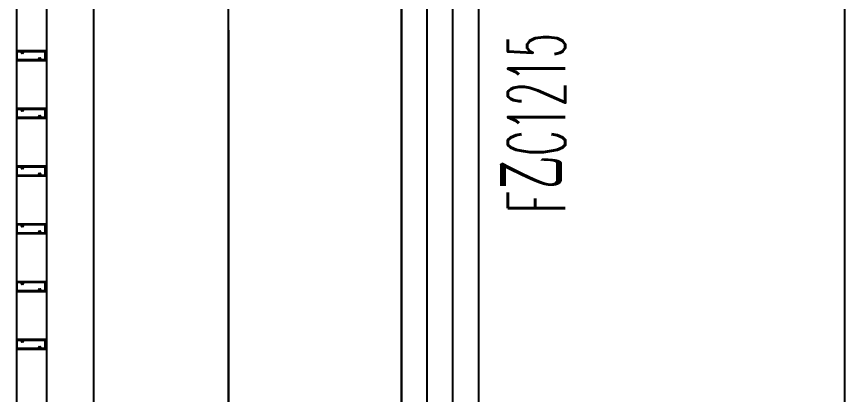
# Model space of a CAD drawing. Header units: millimetres. Extents: x 12351878 to 12381578, y 696206 to 738256.
# Drawn here: x 12366334 to 12368484, y 716335 to 717318 of the extents above; entities that cross this region are included whole.
import ezdxf

# ---------------------------------------------------------------- set-up
doc = ezdxf.new("R2010")
doc.units = ezdxf.units.MM
doc.header["$LTSCALE"] = 1000
doc.linetypes.add('DOTE', pattern=[2.42, 2, -0.2, 0.02, -0.2])
for name, color, linetype in [('A-DOOR-FIRE', 10, 'Continuous'), ('A-DWFR-IDEN', 10, 'Continuous'), ('DOTE', 16, 'DOTE'), ('EXTRUSION-V', 141, 'Continuous'), ('EXTRUSION1', 4, 'Continuous'), ('GZDI-J建筑-立面-后可见线', 252, 'Continuous'), ('SYMBOL', 7, 'Continuous'), ('型材断面填充', 254, 'Continuous')]:
    doc.layers.add(name, color=color, linetype=linetype)
doc.styles.add('_TCH_WINDOW', font='SIMPLEX', dxfattribs={"width": 0.7, "bigfont": 'GBCBIG'})

# ---------------------------------------------------------------- blocks, each defined once
blk = doc.blocks.new('20210923-LC06')
at = {"layer": '型材断面填充', "linetype": 'ByBlock'}
h = blk.add_hatch(color=256, dxfattribs=at)
h.paths.add_polyline_path([(75, 12.5), (0, 12.5), (0, -12.5), (75, -12.5)])
edge = h.paths.add_edge_path(flags=16)
edge.add_arc((73, 10.5), 0.5, 0, 90, ccw=False)
edge.add_line((73.5, 10.5), (73.5, -10.5))
edge.add_arc((73, -10.5), 0.5, -90, 0, ccw=False)
edge.add_line((73, -11), (63.7, -11))
edge.add_arc((63.7, -10.5), 0.5, 157.9757, 270, ccw=False)
edge.add_arc((60, -9), 3.5, 337.9757, 405.5225)
edge.add_arc((62, -7), 0.7, 45.5225, 150)
edge.add_line((61.4, -6.7), (61.3, -6.7))
edge.add_arc((61.9, -7.1), 0.7, 150, 224.9739)
edge.add_arc((60, -9), 2, -224.9739, 44.9739, ccw=False)
edge.add_arc((58.1, -7.1), 0.7, 315.0261, 390)
edge.add_line((58.7, -6.7), (58.6, -6.7))
edge.add_arc((58, -7), 0.7, 30, 134.4775)
edge.add_arc((60, -9), 3.5, 134.4775, 202.0243)
edge.add_arc((56.3, -10.5), 0.5, -90, 22.0243, ccw=False)
edge.add_line((56.3, -11), (2, -11))
edge.add_arc((2, -10.5), 0.5, 180, 270, ccw=False)
edge.add_line((1.5, -10.5), (1.5, 10.5))
edge.add_arc((2, 10.5), 0.5, 90, 180, ccw=False)
edge.add_line((2, 11), (11.3, 11))
edge.add_arc((11.3, 10.5), 0.5, -22.0243, 90, ccw=False)
edge.add_arc((15, 9), 3.5, 157.9757, 225.5225)
edge.add_arc((13, 7), 0.7, 225.5225, 330)
edge.add_line((13.6, 6.7), (13.7, 6.7))
edge.add_arc((13.1, 7.1), 0.7, 330, 404.9739)
edge.add_arc((15, 9), 2, -44.9739, 224.9739, ccw=False)
edge.add_arc((16.9, 7.1), 0.7, 135.0261, 210)
edge.add_line((16.3, 6.7), (16.4, 6.7))
edge.add_arc((17, 7), 0.7, 210, 314.4775)
edge.add_arc((15, 9), 3.5, 314.4775, 382.0243)
edge.add_arc((18.7, 10.5), 0.5, 90, 202.0243, ccw=False)
edge.add_line((18.7, 11), (73, 11))
at = {"color": 0, "linetype": 'ByBlock'}
blk.add_lwpolyline([(75, 12.5), (0, 12.5), (0, -12.5), (75, -12.5)], close=True, dxfattribs=at)
blk.add_lwpolyline([(73, 11, -0.414214), (73.5, 10.5), (73.5, -10.5, -0.414214), (73, -11), (63.7, -11, -0.531846), (63.2, -10.3, 0.30357), (62.5, -6.5, 0.490314), (61.4, -6.7), (61.3, -6.7, 0.339327), (61.4, -7.6, -2.412658), (58.6, -7.6, 0.339327), (58.7, -6.7), (58.6, -6.7, 0.490314), (57.5, -6.5, 0.30357), (56.8, -10.3, -0.531846), (56.3, -11), (2, -11, -0.414214), (1.5, -10.5), (1.5, 10.5, -0.414214), (2, 11), (11.3, 11, -0.531846), (11.8, 10.3, 0.30357), (12.5, 6.5, 0.490314), (13.6, 6.7), (13.7, 6.7, 0.339327), (13.6, 7.6, -2.412658), (16.4, 7.6, 0.339327), (16.3, 6.7), (16.4, 6.7, 0.490314), (17.5, 6.5, 0.30357), (18.2, 10.3, -0.531846), (18.7, 11)], format="xyb", close=True, dxfattribs=at)
blk = doc.blocks.new('gyblcqs2')
at = {"layer": 'EXTRUSION-V'}
for p, q in [((3265, 3605.6, 0), (3265, -2844.4, 0)), ((3387, 1910.6, 0), (3387, -2919.4, 0))]:
    blk.add_line(p, q, dxfattribs=at)
at = {"layer": 'EXTRUSION-V', "elevation": 0}
blk.add_lwpolyline([(3187, 3605.6), (3187, -2844.4)], dxfattribs=at)
at = {"layer": 'GZDI-J建筑-立面-后可见线'}
for p, q in [((5337, 2560.6), (5337, -2939.4)), ((3737, -2684.8, 0), (3737, 1910.6, 0))]:
    blk.add_line(p, q, dxfattribs=at)
at = {"layer": 'EXTRUSION1'}
for p in [(3187, -1056.9, 0), (3187, -1206.9, 0), (3187, -1356.9, 0), (3187, -1506.9, 0), (3187, -1656.9, 0), (3187, -1806.9, 0)]:
    blk.add_blockref('20210923-LC06', p, dxfattribs=at)
blk = doc.blocks.new('gyqs08')
at = {"layer": 'GZDI-J建筑-立面-后可见线'}
for p, q in [((3737, 4709.3, 0), (3737, 2705.9, 0)), ((5337, 4709.3, 0), (5337, 2705.9, 0))]:
    blk.add_line(p, q, dxfattribs=at)
blk = doc.blocks.new('$WINLIB2D$00000001')
at = {"color": 0}
for points in [[(-0.5, 0.5), (-0.5, -0.5)], [(-0.5, 0.5), (0.5, 0.5)], [(0.5, -0.5), (0.5, 0.5)], [(0.5, 0.1667), (-0.5, 0.1667)], [(0.5, -0.1667), (-0.5, -0.1667)], [(-0.5, -0.5), (0.5, -0.5)]]:
    blk.add_lwpolyline(points, dxfattribs=at)

msp = doc.modelspace()

# ---------------------------------------------------------------- linework, layer by layer
at = {"layer": 'DOTE'}
msp.add_line((12367334.5, 701178, 0), (12367334.5, 737220, 0), dxfattribs=at)

# ---------------------------------------------------------------- block references
at = {"layer": 'A-DOOR-FIRE', "xscale": 1500, "yscale": -200, "zscale": 200, "rotation": 270}
msp.add_blockref('$WINLIB2D$00000001', (12367434.5, 717033.5), dxfattribs=at)
at = {"layer": 'SYMBOL'}
for name, p in [('gyblcqs2', (12363147.5, 718272.9)), ('gyqs08', (12363147.5, 712572.9))]:
    msp.add_blockref(name, p, dxfattribs=at)

# ---------------------------------------------------------------- texts
at = {"layer": 'A-DWFR-IDEN', "style": '_TCH_WINDOW'}
for s, height, width, p in [('C1215', 148.75, 0.494118, (12367759.5, 716955.8)), ('乙', 168.8, 0.7, (12367759.5, 716869.7)), ('F', 148.8, 0.494118, (12367759.5, 716806.7))]:
    msp.add_text(s, height=height, rotation=90, dxfattribs=dict(at, width=width)).set_placement(p)

doc.saveas('drawing.dxf')
